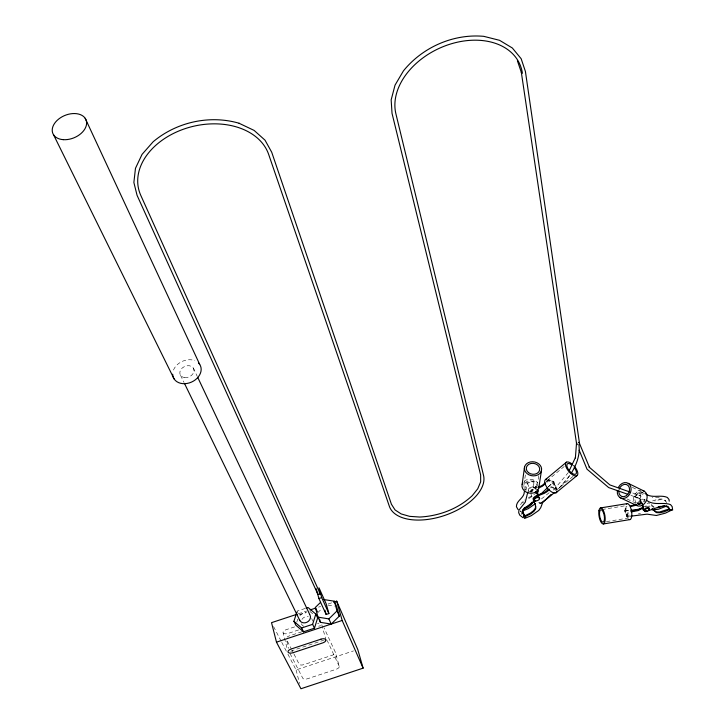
<?xml version="1.0" encoding="UTF-8"?>
<svg xmlns="http://www.w3.org/2000/svg" width="725" height="725" viewBox="0 0 725 725"><rect width="100%" height="100%" fill="white"/><g stroke="black" fill="none" stroke-linecap="round" stroke-linejoin="round"><path stroke-width="0.54" stroke-dasharray="3.62 2.72" d="M523.985 484.762L525.516 473.851M524.71 489.828L526.232 482.642L533.908 480.865L533.138 486.312L533.654 487.789L535.476 488.994M533.908 480.865L533.654 487.789M535.458 489.511L535.956 486.149L529.168 487.726L528.008 493.118M536.002 488.587L535.956 486.149M538.738 475.718L536.917 487.698A6.634 5.428 8.9 0 0 530.111 480.784A6.634 5.428 8.9 0 0 524.148 487.59M525.888 490.408L527.428 483.185L534.198 481.618M528.19 490.372L528.552 488.695L536.246 486.91M296.788 622.113L297.757 619.059M629.554 516.345L627.053 516.689L624.597 510.889L626.128 506.53L626.944 506.394M629.49 515.103L626.926 515.457L625.086 511.107L626.436 507.255L627.252 507.119M626.926 515.457L628.285 511.614L629.092 511.478M627.053 516.689L628.593 512.339L629.4 512.203M520.55 504.736L522.109 502.162L525.018 499.869M530.492 491.604L532.975 489.194L537.606 487.463M530.782 492.357L533.265 489.946L535.748 488.967M521.973 514.759L521.085 511.406M568.382 472.473L556.002 487.2L552.577 489.964M558.785 488.487L570.194 474.993M317.767 612.652L321.809 608.701M548.1 486.937L553.827 481.563L556.8 489.067L554.997 490.743M548.508 486.801L553.492 482.116L555.867 488.124L552.441 491.323M546.496 481.645L548.426 479.941L553.827 481.563M546.795 482.397L548.716 480.693L553.492 482.116M550.483 487.236L551.091 486.711L555.867 488.124M550.783 487.998L551.381 487.463L556.8 489.067M546.904 480.838L564.186 466.51M573.076 476.352L554.842 491.342A6.607 3.027 50.3 0 0 555.413 490.789M541.43 498.945L549.142 492.728M522.39 502.914L523.849 501.763M634.158 496.118L640.03 498.836L640.547 503.812L640.347 499.561L634.475 496.843L634.158 496.118L640.021 491.931L644.561 493.517M634.475 496.843L639.64 493.145L644.226 494.74M640.601 504.736L637.284 503.395L636.967 502.661L642.16 498.963L644.888 499.797M637.284 503.395L643.166 499.199M528.371 497.83L535.249 493.662M528.661 498.582L533.935 495.374M637.601 503.857L644.996 500.404M637.909 504.582L645.304 501.129M642.948 507.156L647.189 505.47L650.017 506.258M287.897 654.158L296.072 669.918L353.51 650.905M305.098 608.483L297.159 611.093L298.573 614.012M298.238 613.848L306.784 611.03M318.538 607.151L320.667 606.453M328.144 603.979L332.422 602.575M299.044 614.981L305.959 612.707M294.631 626.889L286.194 629.672A4.25 2.066 -15.5 0 0 283.122 632.871L287.263 648.975M298.591 629.952L288.088 633.423A4.25 2.066 -15.5 0 1 283.122 632.871M301.917 631.747L289.347 635.897A4.223 2.039 -15.6 0 0 287.109 637.085M652.591 500.921C656.669 499.616 661.68 497.504 665.532 500.468L665.849 501.183C662.641 498.664 658.363 499.833 654.847 501.002M647.062 503.531L649.011 502.896M645.54 506.73L649.111 506.286M606.426 521.619L629.653 517.822A6.308 2.383 80.1 0 1 626.364 513.01A6.308 2.383 80.1 0 1 626.799 505.796M601.931 509.53L626.246 505.606M638.299 513.889L640.501 513.59M624.597 510.889L629.309 510.255M625.086 511.107L629.853 510.454M659.188 497.495L652.255 497.459M642.713 503.875L640.238 503.087M327.999 605.085L334.442 606.1M630.886 495.383L639.242 498.311M632.726 492.982L639.994 495.547M636.967 502.661L640.284 504.002M627.034 498.945L637.103 503.739M632.354 487.381L643.383 492.755A6.335 5.111 -64.2 0 0 635.236 497.06A6.335 5.111 -64.2 0 0 639.695 504.364M653.977 506.884L649.89 503.494M654.294 507.6L652.255 506.485L648.784 502.642M535.186 488.242L533.364 487.037M520.269 510.799L521.058 511.415M520.332 511.37L520.849 511.768M309.91 611.402L313.345 614.32M273.579 626.59L281.246 641.362M281.762 642.35L287.381 653.18M290 653.47L302.833 678.301A4.123 1.912 -15.9 0 0 307.608 678.727L336.137 669.284A4.114 1.912 -16.4 0 0 339.209 666.248L335.322 652.201L324.012 627.787M287.327 641.081L291.441 649.111M291.948 650.117L293.498 653.125M294.006 654.131L299.153 664.173A4.096 1.93 -15.8 0 0 303.911 664.626L332.277 655.237A4.087 1.93 -16.3 0 0 335.322 652.201M180.507 375.278L183.978 382.401M193.321 368.037L197.182 376.212M339.209 666.248L327.473 641.081A4.232 2.021 -16.2 0 0 327.111 640.646M639.64 493.145L642.16 498.963M640.03 498.836L640.347 499.561M640.673 502.334L640.991 503.059M665.532 500.468L666.511 502.76M530.899 493.915L532.005 496.734M530.7 491.088L530.99 491.84M527.428 483.185L529.168 487.726M321.8 624.76L325.897 639.704M296.072 669.918L299.588 683.521M286.828 641.127L288.677 648.322M173.493 370.031A14.763 11.346 -24.2 0 1 194.871 360.651M569.859 475.31A99.189 53.124 -20 0 1 557.688 489.547M546.333 481.382A6.607 3.027 50.3 0 1 551.87 482.778A6.607 3.027 50.3 0 1 555.676 489.919M548.218 479.352A8.492 3.888 50.3 0 1 556.954 489.556M531.706 491.876A2.873 1.495 -20.8 0 1 531.534 489.565A2.873 1.495 -20.8 0 1 535.639 488.677M531.162 492.193A2.873 1.495 -20.8 0 1 532.096 490.109A2.873 1.495 -20.8 0 1 535.431 489.266M532.485 491.532A6.634 5.428 8.9 0 1 529.06 491.505M526.006 490.064A6.634 5.428 8.9 0 1 524.891 488.922M524.148 481.228A8.537 6.978 8.9 0 1 537.569 482.787M633.451 500.776A8.147 6.57 -64.2 0 1 640.936 490.408M642.413 502.887A2.764 1.359 -22.6 0 1 641.045 501.138A2.764 1.359 -22.6 0 1 645.168 499.724M642.722 503.603A2.764 1.359 -22.6 0 1 641.063 502.289A2.764 1.359 -22.6 0 1 644.344 500.377M627.442 517.768A8.102 3.063 80.1 0 1 625.367 506.539M311.65 618.57A5.773 4.984 -28.2 0 1 312.33 621.08M303.784 626.273A5.773 4.984 -28.2 0 1 301.274 623.364M301.953 619.413A5.773 4.984 -28.2 0 1 308.324 616.477M300.087 615.534A5.791 5.002 -28.1 0 1 306.476 612.589M318.973 623.056A4.241 2.075 -16.1 0 1 317.505 623.708M318.674 626.219A4.205 2.039 -16.2 0 1 320.794 625.811M290.834 651.494A4.241 2.021 -15.7 0 1 293.081 650.307L322.589 640.556A4.232 2.021 -16.2 0 1 323.658 640.275M640.121 498.075A1.432 1.106 -70.9 0 0 640.257 495.655A1.432 1.106 -70.9 0 0 638.471 497.051A1.432 1.106 -70.9 0 0 640.121 498.075M184.612 377.607A7.377 5.673 -24.2 0 0 193.91 369.388A7.377 5.673 -24.2 0 0 182.238 368.01A7.377 5.673 -24.2 0 0 184.612 377.607"/><path stroke-width="1.09" d="M535.485 505.715L535.467 507.953L533.709 510.518L530.392 513.101L525.697 515.421L524.683 517.034L522.426 511.052L523.441 509.43L528.126 507.119L531.425 504.537L533.174 501.972M535.521 491.405L535.693 493.063L538.729 494.967M579.538 443.7L525.417 71.476L521.157 58.716L512.321 47.986L499.552 40.31L483.793 36.341C453.415 33.577 422.612 47.197 403.481 70.823L395.034 85.133L391.165 99.869L392.026 113.336L480.63 474.948L480.666 481.844L477.739 488.795L472.265 495.655C458.137 508.923 438.969 516.073 419.739 517.043L409.571 516.345L401.179 513.934L395.062 509.947L391.409 504.219L271.712 152.214L265.024 140.17L254.122 130.418L239.087 123.268M576.502 443.446L576.647 442.812M576.52 443.12L575.378 457.946L575.532 457.339L569.333 470.452M522.136 484.345L524.565 466.891M538.766 488.124L541.439 470.697A8.664 7.032 8.7 0 0 530.31 461.97A8.664 7.032 8.7 0 0 527.247 473.778A8.664 7.032 8.7 0 0 541.439 470.697M524.32 491.659C524.438 498.147 516.209 500.386 516.427 506.712L518.094 509.621M527.8 492.202L525.263 502.18L518.955 510.083L518.683 512.72L519.825 515.212L523.097 517.75L524.628 515.439L522.834 513.264L522.816 510.744L524.374 508.171L535.077 501.165M296.842 612.118L293.915 621.307L295.818 625.168L303.512 631.801L314.46 628.185L317.632 617.963L315.819 614.075L308.08 607.496L306.095 608.148M314.46 628.185L312.629 624.334L315.819 614.075M576.674 442.966L576.565 443.917L577.354 444.633M537.053 492.257L537.859 490.997L537.651 489.882M537.343 493.009L538.149 491.749L537.941 490.635L536.69 489.701M523.577 515.847L524.347 514.687L522.553 512.512L522.535 509.992M532.304 502.081L527.836 506.376L524.093 508.225M540.46 494.441L547.719 487.535M320.532 602.384L315.357 607.441L318.012 617.156L320.414 622.331L331.225 624.08L339.327 616.096L336.599 606.444L334.298 601.197L323.486 599.502M318.012 617.156L328.878 618.896L337.034 610.885L334.298 601.197M551.045 494.432L542.653 502.624L540.714 507.681L538.775 510.436L531.207 515.72L524.537 518.475L525.978 516.164L530.682 513.853L533.999 511.27L535.757 508.705L535.775 506.467L533.083 498.374C536.591 493.535 544.23 494.649 547.828 489.574M545.182 482.814L542.173 485.442L539.092 486.937M545.472 483.557L542.472 486.194L539.382 487.689M549.45 489.157C545.608 494.93 537.479 494.178 533.373 499.126L533.41 500.495M535.458 503.621L528.317 508.624L522.426 511.052M545.78 479.343L566.497 462.142M555.984 492.837L576.837 475.727M642.948 507.156L638.018 509.82L630.877 511.188M643.265 507.881L638.335 510.545L631.185 511.913M666.067 506.24L658.454 509.249L652.283 509.874M637.329 504.908L630.813 506.539M664.635 505.66L657.602 507.727M333.491 602.221L336.699 601.161L357.769 649.5L363.107 668.151L300.938 688.75L276.47 642.16L271.531 622.657L297.168 614.202M318.909 598.533L321.71 597.618L328.896 613.567L326.15 614.474L318.909 598.533L316.209 588.727M309.992 609.97L315.33 608.212M293.915 621.307L301.636 627.959L312.629 624.334M276.47 642.16L342.164 620.464L363.107 668.151M648.105 510.599C654.63 509.476 662.197 503.494 668.704 507.645M635.852 504.745L630.505 505.814M658.336 506.784L660.439 506.34M539.128 502.534A1.486 0.68 51.1 0 0 540.197 503.395L540.614 503.404A1.486 0.68 51.1 0 0 540.805 503.077M603.436 523.939L629.98 519.589M600.508 507.926L627.025 503.657M630.659 516.191L647.135 514.152L656.379 515.493L665.414 513.137L671.667 510.101L668.749 509.902L664.009 511.85L659.804 512.747L656.487 512.629L652.391 509.258M630.949 510.3L640.311 509.022M239.35 123.323C209.833 114.623 176.637 121.99 153.156 141.756L142.064 154.362L135.475 168.3L133.871 182.483L137.052 195.288L317.695 593.92M645.83 511.107L643.347 510.318L643.166 506.086L641.761 505.144M669.891 509.285L668.432 509.186L659.487 512.031L656.179 511.913L652.083 508.542M646.772 500.449C654.204 505.996 662.895 501.682 670.534 504.627L672.175 506.63L672.655 510.065L669.683 509.929L668.387 506.929L666.094 505.66M645.504 493.843C652.264 498.737 660.439 494.341 667.344 497.441L668.985 499.452L669.229 501.183M627.75 494.278L608.665 487.562L587.033 469.193L579.175 450.216M629.608 491.885L609.888 484.925L589.126 467.081L589.561 467.589L579.012 442.304M620.092 497.658L636.206 505.307M628.258 483.348L644.28 491.188M538.43 494.214L535.403 492.311M579.039 442.495L579.565 443.374M642.323 504.854L642.966 506.005L643.039 509.593M53.596 134.877L174.091 378.912M301.636 627.959L303.512 631.801M184.467 383.416L299.815 620.491M197.662 377.236L309.72 614.483M85.169 118.257L199.71 364.421M315.357 607.441L317.36 611.782M328.878 618.896L331.225 624.08M320.178 593.702L140.786 195.378A67.343 48.33 -13.6 0 1 186.262 128.262A67.343 48.33 -13.6 0 1 268.685 154.47L389.361 506.322A49.59 26.571 -18.9 0 0 443.718 515.765A49.59 26.571 -18.9 0 0 483.539 475.419L395.895 113.78A66.963 47.823 -25 0 1 449.591 44.316A66.963 47.823 -25 0 1 522.426 73.297M337.034 610.885L339.327 616.096M649.156 510.065L648.839 509.34A2.773 1.35 -22.5 0 1 648.395 509.766M646.51 510.699L646.827 511.424M533.881 499.362L534.171 500.114M517.396 60.755L521.402 72.554M336.699 601.161L342.164 620.464M328.896 613.567L326.196 603.871L318.991 587.812L321.71 597.618M324.954 610.16L326.15 614.474M319.535 619.105L320.414 622.331M576.611 443.99L521.311 72.183M198.423 362.881A14.763 11.346 -24.2 0 1 191.427 382.129A14.763 11.346 -24.2 0 1 172.686 374.182M578.867 444.498A99.189 53.124 -20 0 1 571.082 473.452M554.58 492.429A99.189 53.124 -20 0 1 540.415 503.44M319.353 591.872A1.477 1.269 -26.2 0 1 320.287 593.485A1.477 1.269 -26.2 0 1 318.311 594.4A1.477 1.269 -26.2 0 1 317.722 592.615M534.887 500.132A2.882 1.486 -20.8 0 1 534.334 498.202A2.882 1.486 -20.8 0 1 537.941 496.734A2.882 1.486 -20.8 0 1 539.119 498.419M574.336 467.562A6.661 2.954 50.2 0 1 574.517 474.368A6.661 2.954 50.2 0 1 567.013 466.592A6.661 2.954 50.2 0 1 571.98 465.106M557.045 491.006A8.492 3.888 50.3 0 1 548.046 488.795A8.492 3.888 50.3 0 1 546.858 479.107M573.647 465.477A8.573 3.806 50.2 0 1 576.139 475.935A8.573 3.806 50.2 0 1 565.853 466.483A8.573 3.806 50.2 0 1 572.061 464.018M538.938 486.303A8.537 6.978 8.9 0 1 528.67 493.018A8.537 6.978 8.9 0 1 522.888 482.66M645.848 510.826A2.773 1.35 -22.5 0 1 644.117 509.666A2.773 1.35 -22.5 0 1 647.035 507.69A2.773 1.35 -22.5 0 1 649.265 508.506M619.15 489.321A6.416 5.129 -64.2 0 1 628.067 485.505A6.416 5.129 -64.2 0 1 625.929 495.927A6.416 5.129 -64.2 0 1 618.824 490.934M642.685 490.535A8.147 6.57 -64.2 0 1 645.848 501.736A8.147 6.57 -64.2 0 1 634.901 504.156M618.588 487.028A8.247 6.588 -64.2 0 1 629.943 484.989A8.247 6.588 -64.2 0 1 625.856 497.794A8.247 6.588 -64.2 0 1 617.301 491.052M626.309 504.129A8.102 3.063 80.1 0 1 631.493 510.871A8.102 3.063 80.1 0 1 629.155 519.508M309.82 614.691A5.791 5.002 -28.1 0 1 306.874 622.286A5.791 5.002 -28.1 0 1 299.389 619.494M325.217 640.13A4.232 2.021 -16.2 0 1 325.688 640.157M320.967 639.169L291.196 649.002A4.287 2.048 -15.6 0 0 288.088 652.192A4.287 2.048 -15.6 0 0 293.09 652.699L322.734 642.903A4.277 2.048 -16.2 0 0 325.897 639.695A4.277 2.048 -16.2 0 0 320.967 639.169M63.211 139.662A17.935 12.071 -22.4 0 0 86.429 121.138A17.935 12.071 -22.4 0 0 58.643 119.081A17.935 12.071 -22.4 0 0 63.211 139.662M535.775 500.939A2.882 1.486 -20.8 0 0 539.636 498.32A2.882 1.486 -20.8 0 0 535.286 498.383A2.882 1.486 -20.8 0 0 535.775 500.939M528.516 472.664A6.733 5.465 8.7 0 0 539.563 470.271A6.733 5.465 8.7 0 0 530.908 463.483A6.733 5.465 8.7 0 0 528.516 472.664M645.54 511.578A2.773 1.35 -22.5 0 0 649.582 509.231A2.773 1.35 -22.5 0 0 645.803 509.022A2.773 1.35 -22.5 0 0 645.54 511.578M599.602 511.913A6.335 2.293 80.2 0 0 602.493 522.091A6.335 2.293 80.2 0 0 603.843 513.789A6.335 2.293 80.2 0 0 599.602 511.913M598.932 510.763A8.147 2.945 80.2 0 0 602.647 523.849A8.147 2.945 80.2 0 0 604.378 513.182A8.147 2.945 80.2 0 0 598.932 510.763"/></g></svg>
